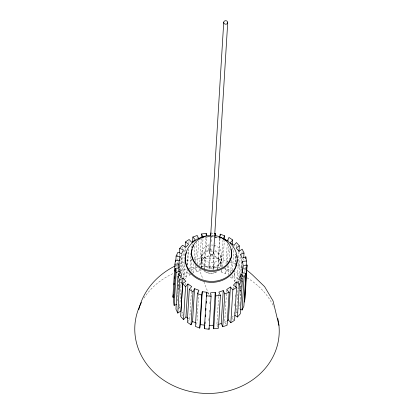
<?xml version="1.0" encoding="UTF-8"?>
<svg xmlns="http://www.w3.org/2000/svg" width="414" height="414" viewBox="0 0 414 414"><rect width="100%" height="100%" fill="white"/><g stroke="black" fill="none" stroke-linecap="round" stroke-linejoin="round"><path stroke-width="0.31" stroke-dasharray="2.07 1.55" d="M175.443 267.025L175.562 265.089M176.757 270.968L177.114 265.162M177.156 264.515L177.585 257.42M177.627 256.773L177.746 254.838M178.036 275.558L178.196 272.976M178.351 270.394L178.434 269.105M178.827 262.652L179.065 258.781M179.262 255.552L179.381 253.616M178.17 275.445L178.331 272.862M178.367 272.215L178.563 268.991M178.579 275.496L178.853 270.979M178.895 270.332L178.972 269.043M179.371 262.59L179.448 261.301M178.077 289.469L178.393 284.309M178.548 281.727L178.667 279.792M178.946 275.274L179.065 273.338M179.221 270.756L179.34 268.821M179.614 264.303L179.811 261.079M177.497 300.849L178.76 280.195M179.35 270.518L179.469 268.582M180.111 278.167L180.23 276.231M180.587 270.425L181.575 254.289M180.659 276.179L180.54 278.12L179.314 279.507M180.975 271.02L182 254.243M182.357 248.436L182.434 247.142M178.077 308.466L179.666 307.907L181.363 280.159M181.518 277.577L181.679 274.994M179.598 286.555L181.389 282.757L181.549 280.174M181.705 277.592L181.901 274.368M181.943 273.721L183.366 250.491M184.137 279.833L186.585 277.049L183.397 274.87L184.308 260.028M184.344 259.381L185.053 247.769M183.883 277.716L184.753 263.521M185.503 251.262L185.7 248.033M185.607 285.22L185.762 282.643M186.585 277.049L187.061 269.307M187.335 264.789L188.241 249.947M191.175 274.156L189.576 275.217L187.128 272.396L187.283 269.814M187.563 265.296L188.546 249.166M188.903 243.36L189.022 241.424M189.576 275.217L189.695 273.281M189.933 269.411L190.957 252.633M191.237 248.115L191.392 245.533M191.708 273.804L193.307 272.743L190.859 269.923L191.527 258.952M192.355 245.398L192.438 244.11M187.682 321.781L189.71 319.479L191.408 291.73M191.449 291.083L191.604 288.506M193.307 272.743L193.861 263.708M194.135 259.195L195.046 244.353M200.583 269.038L201.095 270.13L196.748 271.662L195.206 268.391L195.403 265.162M195.599 261.938L196.821 241.931M197.023 238.707L197.136 236.772M196.748 271.662L197.064 266.497M197.224 263.92L198.642 240.689M199.631 265.571L201.287 238.464M198.72 293.521L196.904 323.205L195.636 325.901M198.761 292.874L198.88 290.938M200.893 264.334L201.54 253.756M201.292 266.901L203.072 237.864M204.578 268.707L204.221 266.373L205.996 237.336M204.754 269.871L206.767 236.958M208.941 244.338L208.532 251.07A10.029 8.797 3.5 0 0 202.808 264.267A10.029 8.797 3.5 0 0 218.954 265.291A10.029 8.797 3.5 0 0 214.964 251.479M210.291 255.19L209.427 269.385L208.889 265.886L209.562 254.921M210.607 250.025L210.886 245.507M211.119 241.636L211.435 236.477M208.863 320.602L209.06 317.378M209.375 312.213L209.572 308.989M209.888 303.824L210.089 300.6M213.091 269.323L213.997 254.481M213.05 269.969L214.473 251.64M214.747 247.127L214.985 243.251M215.301 238.091L215.378 236.798M213.898 268.106L214.307 261.374M217.8 269.271L219.694 238.298M217.805 269.98L220.01 238.04M217.904 327.2L216.874 325.021L218.613 296.626M218.649 295.984L218.768 294.049M220.947 264.458L221.593 253.88M227.224 265.829L226.95 270.347L225.423 273.582L221.066 271.946L221.185 270.011M221.345 267.428L223.079 239.038M222.711 266.776L224.331 240.317M225.423 273.582L225.78 267.775M226.018 263.899L227.239 243.898M227.421 262.6L228.487 245.181M228.725 241.305L228.844 239.37M226.298 324.286L224.667 322.408L226.479 292.724M226.52 292.077L226.681 289.495M228.3 275.025L228.932 264.701M229.211 260.183L229.92 248.571M230.696 272.909L231.483 260.002M232.114 249.678L232.275 247.096M230.132 276.95L232.006 278.234L232.202 275.005M232.482 270.492L233.781 249.197M233.941 246.615L234.019 245.326M233.165 289.06L233.32 286.483M232.006 278.234L234.438 275.47L234.676 271.6M235.033 265.788L235.742 254.175M236.177 247.075L236.332 244.493M234.966 281.836L234.143 280.889L234.697 271.858M235.09 265.405L235.799 253.787M234.283 314.205L234.443 311.628M234.795 305.817L234.955 303.239M235.349 296.786L235.468 294.851M237.098 282.912L238.992 251.94M238.169 312.989L236.58 312.394L238.319 284.004M238.355 283.357L238.516 280.775M238.702 280.79L238.309 287.244L238.987 288.682M238.94 276.919L240.161 256.918M239.991 282.136L240.068 280.847M240.198 282.1L240.275 280.806M240.627 274.999L241.616 258.869M241.812 255.64L241.89 254.351M241.931 253.704L242.092 251.127M241.181 290.716L240.125 291.089L240.518 284.635M241.108 274.953L241.227 273.017M241.388 270.44L241.859 262.693M241.9 262.052L242.097 258.822M241.15 283.336L240.658 295.477M241.383 279.46L241.543 276.883M241.579 276.236L241.74 273.654M242.097 267.848L242.211 265.912M240.13 301.806L239.897 305.677L240.156 303.928M240.291 299.229L240.648 293.417M240.803 290.84L241.16 285.029M241.512 279.222L241.828 274.058M241.838 279.647L241.999 277.064M242.04 276.417L242.195 273.84M242.247 279.698L242.407 277.116M242.444 276.474L242.604 273.892M242.961 268.086L243.075 266.145M242.366 280.133L242.521 277.551M242.563 276.909L242.759 273.68M243.116 267.874L243.235 265.938M243.587 260.132L243.665 258.838M244.891 272.36L245.047 269.778M245.088 269.136L245.285 265.907M221.066 271.946L221.832 270.332M236.58 312.394L237.093 311.307M231.793 317.636L233.838 315.318M183.397 274.87L187.128 272.396M181.715 315.665L183.832 314.262M234.143 280.889L237.315 278.782L234.438 275.47M224.667 322.408L227.327 320.638M175.536 265.772L177.27 265.001M179.588 263.972L184.794 261.648M190.859 269.923L195.206 268.391M239.892 286.685L242.009 285.939M216.874 325.021L219.058 324.25M207.735 292.387L209.117 295.436L212.837 294.535M186.533 260.877L192.044 259.868M194.497 259.423L202.467 257.963L218.783 258.786L229.573 261.902M207.352 236.901L210.855 236.534M201.302 266.678L204.221 266.373M210.902 232.978L213.826 233.351M215.063 237.056L219.151 237.579M208.889 265.886L213.562 266.481M230.174 262.078L235.473 263.915M218.235 267.077L219.87 267.692M179.8 282.162L181.389 282.757M176.949 285.562L178.537 286.157M238.371 308.596L239.432 308.994M237.677 265.177L242.645 268.008M226.95 270.347L230.225 272.588M231.918 318.464L234.045 319.918M188.308 318.516L189.71 319.479M181.777 311.892L183.009 313.315M239.67 290.121L240.125 291.089M178.76 305.993L179.666 307.907M199.046 268.758L203.072 279.429M203.967 281.799L209.117 295.436M144.01 298.127A72.264 63.389 3.5 0 1 173.212 273.525M180.328 270.74A72.264 63.389 3.5 0 1 187.081 268.815M187.713 268.665A72.264 63.389 3.5 0 1 197.97 267.004M201.163 266.761A72.264 63.389 3.5 0 1 219.384 267.749M223.834 268.619A72.264 63.389 3.5 0 1 232.59 271.108M233.201 271.32A72.264 63.389 3.5 0 1 243.717 275.957M247.049 277.835A72.264 63.389 3.5 0 1 273.814 306.888M215.44 272.314A10.029 8.797 3.5 0 1 203.895 270.575M201.97 268.236A10.029 8.797 3.5 0 1 210.829 255.593M211.875 255.645A10.029 8.797 3.5 0 1 220.626 266.73M209.551 250.884A10.029 8.797 3.5 0 1 213.717 251.101M203.098 237.827A25.968 22.775 3.5 0 1 204.283 237.532M205.473 237.284A25.968 22.775 3.5 0 1 209.758 236.818M210.374 236.803A25.968 22.775 3.5 0 1 214.68 237.051M215.29 237.139A25.968 22.775 3.5 0 1 221.216 238.702M215.021 250.517A10.029 8.797 3.5 0 1 219.011 264.329A10.029 8.797 3.5 0 1 202.865 263.304A10.029 8.797 3.5 0 1 208.589 250.108M209.613 249.921A10.029 8.797 3.5 0 1 213.267 250.03M214.074 245.331A10.029 8.797 3.5 0 1 219.829 258.916A10.029 8.797 3.5 0 1 203.409 258.817A10.029 8.797 3.5 0 1 208.884 245.3M211.476 245.016A10.029 8.797 3.5 0 1 213.044 245.135M216.92 271.848A10.029 8.797 3.5 0 1 204.221 271.056M201.913 268.256A10.029 8.797 3.5 0 1 210.24 255.878A10.029 8.797 3.5 0 1 220.621 267.268M212.278 235.871A25.968 22.775 3.5 0 1 213.505 235.954M199.217 239.778A20.058 17.595 3.5 0 1 201.38 238.511M201.949 238.236A20.058 17.595 3.5 0 1 203.724 237.507M207.326 236.554A20.058 17.595 3.5 0 1 209.639 236.27M211.383 236.213A20.058 17.595 3.5 0 1 213.712 236.347M214.292 236.415A20.058 17.595 3.5 0 1 216.579 236.844M210.421 251.433A2.008 1.759 3.5 0 1 212.863 251.489M211.44 235.25A20.058 17.595 3.5 0 1 213.769 235.385"/><path stroke-width="0.62" d="M174.03 297.035L172.892 297.154L174.905 264.241L175.51 260.147L179.485 260.654L180.09 256.561L176.11 256.054L175.836 260.572M174.009 284.672L174.087 283.378M174.403 278.218L174.485 276.925M174.837 271.118L174.915 269.83M175.432 261.441L175.51 260.147M174.905 264.241L178.879 263.827L179.51 267.936L175.536 268.35L173.523 301.257L174.149 305.366L176.794 304.435M174.149 305.366L176.162 272.459L175.536 268.35M176.162 272.459L179.862 271.154L181.679 274.994L177.973 276.298L175.96 309.211L177.777 313.051L180.954 310.945L182.967 278.037L179.79 280.143L177.777 313.051M179.417 252.975L179.697 248.457L182.553 245.207L185.741 247.386L188.598 244.141L185.41 241.962L189.141 239.483L191.589 242.309L195.32 239.835L192.872 237.01L197.219 235.478L198.761 238.749M178.605 268.344L178.879 263.827M179.811 261.079L179.893 259.79M180.012 257.85L180.09 256.561M179.588 275.672L179.862 271.154M182.967 278.037L185.845 281.349L182.667 283.455L180.654 316.368L183.531 319.68L185.964 316.917L187.977 284.009L191.723 286.571L189.291 289.334L187.278 322.242L191.025 324.804L192.546 321.569L194.559 288.661L198.917 290.297L197.395 293.531L195.382 326.439L199.739 328.074L200.252 324.586L202.265 291.679L206.933 292.274L206.855 293.562M185.094 247.122L185.41 241.962M183.531 319.68L185.544 286.773L187.977 284.009M192.557 242.174L192.872 237.01M191.025 324.804L193.038 291.896L194.559 288.661M201.328 237.822L201.566 233.946L206.234 233.465L206.679 236.378M199.739 328.074L201.753 295.161L202.265 291.679M206.156 234.754L206.234 233.465M234.774 315.214L237.434 317.031L239.447 284.123L236.259 281.944L233.398 285.189L236.585 287.373L234.572 320.281L230.846 322.754L232.859 289.847L230.407 287.021L226.681 289.495L229.128 292.32L227.115 325.228L222.768 326.76L224.781 293.852L223.234 290.581L218.887 292.113L220.434 295.384L218.421 328.292L213.753 328.778L215.761 295.865L215.228 292.372L210.56 292.853L211.093 296.352L209.08 329.265L204.407 328.669L206.42 295.756L206.933 292.274M205.002 323.893L205.121 321.957M205.437 316.793L205.556 314.857M205.83 310.34L205.949 308.404M206.265 303.245L206.384 301.309M206.658 296.791L206.777 294.856M223.731 22.175L209.639 252.581A2.008 1.759 3.5 0 0 211.864 254.61A2.008 1.759 3.5 0 0 213.484 252.224M210.747 235.561L210.902 232.978M213.608 253.13L227.7 22.723A2.008 1.759 3.5 0 0 224.968 20.809A2.008 1.759 3.5 0 0 224.481 23.821A2.008 1.759 3.5 0 0 227.7 22.723M215.456 235.509L215.575 233.574L214.405 233.424M213.753 328.778L213.215 325.28L215.228 292.372M220.17 235.457L220.248 234.169L224.605 235.804L224.367 239.675M222.768 326.76L221.221 323.489L223.234 290.581M232.43 244.514L232.709 239.996L228.963 237.434L227.436 240.669L223.627 239.24M230.846 322.754L228.393 319.934L230.407 287.021M235.944 287.104L236.259 281.944M238.976 251.681L239.328 245.875L236.451 242.557L234.019 245.326L230.272 242.764L232.709 239.996M240.11 280.2L240.384 275.683L244.094 277.075L242.081 309.988L240.493 309.387M242.413 262.683L242.49 261.394L246.465 260.98L245.838 256.871L242.138 258.176L240.322 254.336L244.022 253.032L242.206 249.187L239.033 251.293L236.156 247.981L239.328 245.875M242.237 273.193L242.511 268.676L246.49 269.183L244.477 302.091L245.078 297.997L247.091 265.089L243.116 265.503L242.49 261.394M240.384 275.683L238.593 279.486L242.304 280.878L240.291 313.786L237.434 317.031M243.748 257.549L244.022 253.032M245.719 258.807L245.838 256.871M246.19 265.498L246.465 260.98M242.511 268.676L241.911 272.769L245.885 273.276L243.872 306.184L242.081 309.988M172.892 297.154L173.238 294.815M215.233 235.897L215.575 233.574M204.407 328.669L204.749 326.346M219.736 237.652L220.248 234.169M246.49 269.183L247.091 265.089M138.809 309.625C143.285 290.157 157.434 274.849 174.956 266.031M176.11 256.054L177.901 252.255L181.611 253.647L183.402 249.844L179.697 248.457M223.079 239.038L224.605 235.804M244.094 277.075L245.885 273.276M239.447 284.123L242.304 280.878M232.859 289.847L236.585 287.373M227.327 320.638L228.393 319.934M201.473 237.796L203.108 237.222L201.566 233.946M224.781 293.852L229.128 292.32M219.058 324.25L221.221 323.489M215.761 295.865L220.434 295.384M209.132 325.704L213.215 325.28M206.42 295.756L211.093 296.352M200.252 324.586L204.925 325.181M197.395 293.531L201.753 295.161M192.546 321.569L195.817 322.796M246.506 270.213L248.162 271.154L252.276 274.71L264.613 286.648L273.059 300.931L278.943 325.394M189.291 289.334L193.038 291.896M185.964 316.917L187.837 318.2M182.667 283.455L185.544 286.773M177.973 276.298L179.79 280.143M208.904 328.095L209.08 329.265M277.789 318.438A72.264 63.389 3.5 0 1 198.57 392.912A72.264 63.389 3.5 0 1 141.464 302.458M237.165 259.65A25.968 22.775 3.5 0 1 207.497 282.089A25.968 22.775 3.5 0 1 186.419 252.488M236.668 255.485A25.968 22.775 3.5 0 1 237.062 257.855M219.544 237.144A25.968 22.775 3.5 0 1 231.69 272.981A25.968 22.775 3.5 0 1 189.338 270.502A25.968 22.775 3.5 0 1 205.535 236.322M214.928 235.54A20.058 17.595 3.5 0 1 227.928 263.335A20.058 17.595 3.5 0 1 193.969 260.949A20.058 17.595 3.5 0 1 210.861 235.255M231.421 251.64A20.058 17.595 3.5 0 1 210.436 271.377A20.058 17.595 3.5 0 1 192.153 249.145M192.733 247.505A20.058 17.595 3.5 0 1 193.799 245.409M230.888 249.378A20.058 17.595 3.5 0 1 231.193 250.496"/></g></svg>
